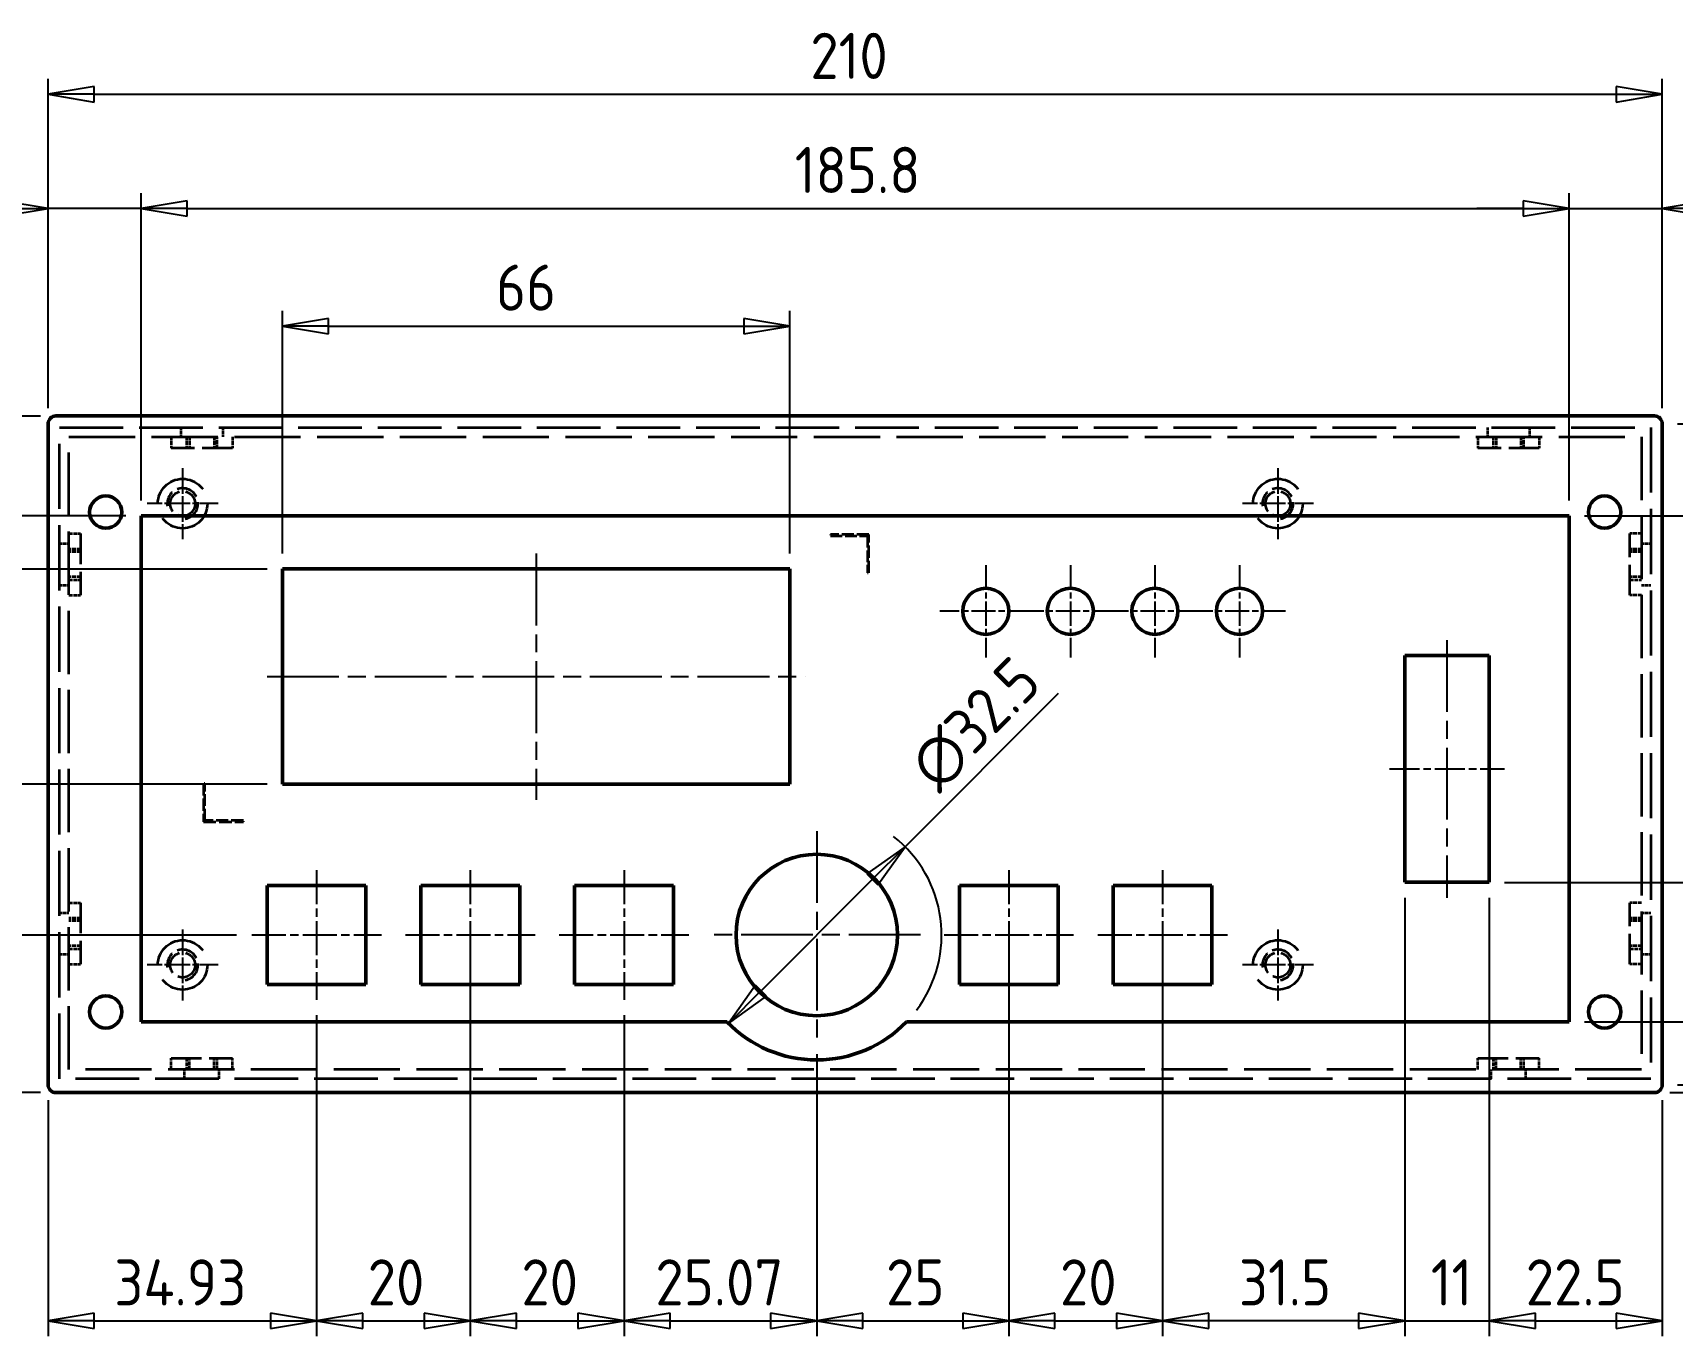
# Model space of a CAD drawing. Header units: millimetres. Extents: x 0 to 840, y 0 to 594.
# Drawn here: x 163.9 to 377.2, y 229.7 to 399.3 of the extents above; entities that cross this region are included whole.
import ezdxf

# ---------------------------------------------------------------- set-up
doc = ezdxf.new("R2010")
doc.units = ezdxf.units.MM
doc.header["$LTSCALE"] = 2
doc.linetypes.add('CHAIN', pattern=[0.3543, 0.2362, -0.0295, 0.0591, -0.0295])
doc.linetypes.add('DASHED', pattern=[0.2067, 0.1654, -0.0413])
doc.layers.get('0').update_dxf_attribs({"lineweight": 25})
for name, color, linetype, lineweight in [('가려진 것(ISO)', 5, 'DASHED', 35), ('가시적인 것(ISO)', 7, 'Continuous', 50), ('중심 표식(ISO)', 1, 'Continuous', 25), ('중심선(ISO)', 1, 'Continuous', 25), ('치수(ISO)', 7, 'Continuous', 25)]:
    doc.layers.add(name, color=color, linetype=linetype, lineweight=lineweight)
doc.styles.add('ISO ProportionalPSTEK', font='isocp.shx')
doc.dimstyles.new('PSTEK', dxfattribs={"dimscale": 2, "dimtxt": 3, "dimasz": 3, "dimexe": 1, "dimexo": 1, "dimgap": 1, "dimtad": 1, "dimrnd": 1e-08, "dimdsep": 46, "dimtxsty": 'ISO ProportionalPSTEK', "dimblk": 'Filled-1', "dimcen": 0.09, "dimdle": 10, "dimclrd": 3, "dimclre": 3, "dimclrt": 1, "dimadec": 1, "dimazin": 2, "dimtfac": 1, "dimtmove": 0, "dimatfit": 3, "dimfxl": 0, "dimtolj": 1, "dimlwd": -1, "dimlwe": -1, "dimarcsym": 0})

# ---------------------------------------------------------------- blocks, each defined once
blk = doc.blocks.new('Filled-1')
at = {"color": 0}
for p, q in [((0, 0), (-1, 0.167)), ((-1, 0.167), (-1, -0.167)), ((-1, 0), (0, 0)), ((-1, -0.167), (0, 0))]:
    blk.add_line(p, q, dxfattribs=at)
at = {"color": 0, "flags": 128}
blk.add_lwpolyline([(-1, -0.167), (0, 0)], dxfattribs=at)
at = {"color": 0}
blk.add_solid([(-1, -0.167), (0, 0), (-1, 0.167), (-1, -0.167)], dxfattribs=at)
blk = doc.blocks.new('*D15')
at = {"layer": 'Defpoints', "color": 0}
for p in [(375.93, 391.26), (165.93, 348.42), (375.93, 348.42)]:
    blk.add_point(p, dxfattribs=at)
at = {"layer": '치수(ISO)', "color": 3}
for p, q in [((165.93, 350.42), (165.93, 393.26)), ((375.93, 350.42), (375.93, 393.26)), ((171.93, 391.26), (369.93, 391.26))]:
    blk.add_line(p, q, dxfattribs=at)
at = {"layer": '치수(ISO)', "color": 3, "xscale": 6, "yscale": 6, "zscale": 6, "rotation": 180}
blk.add_blockref('Filled-1', (165.93, 391.26), dxfattribs=at)
at = {"layer": '치수(ISO)', "color": 3, "xscale": 6, "yscale": 6, "zscale": 6}
blk.add_blockref('Filled-1', (375.93, 391.26), dxfattribs=at)
at = {"layer": '치수(ISO)', "color": 1, "insert": (265.1, 399.26), "char_height": 6, "attachment_point": 1, "style": 'ISO ProportionalPSTEK'}
blk.add_mtext('\\A1;210', dxfattribs=at)
blk = doc.blocks.new('*D16')
at = {"layer": 'Defpoints', "color": 0}
for p in [(363.83, 376.42), (178.03, 336.42), (363.83, 336.42)]:
    blk.add_point(p, dxfattribs=at)
at = {"layer": '치수(ISO)', "color": 3}
for p, q in [((178.03, 338.42), (178.03, 378.42)), ((363.83, 338.42), (363.83, 378.42)), ((184.03, 376.42), (357.83, 376.42))]:
    blk.add_line(p, q, dxfattribs=at)
at = {"layer": '치수(ISO)', "color": 3, "xscale": 6, "yscale": 6, "zscale": 6, "rotation": 180}
blk.add_blockref('Filled-1', (178.03, 376.42), dxfattribs=at)
at = {"layer": '치수(ISO)', "color": 3, "xscale": 6, "yscale": 6, "zscale": 6}
blk.add_blockref('Filled-1', (363.83, 376.42), dxfattribs=at)
at = {"layer": '치수(ISO)', "color": 1, "insert": (263.08, 384.42), "char_height": 6, "attachment_point": 1, "style": 'ISO ProportionalPSTEK'}
blk.add_mtext('\\A1;185.8', dxfattribs=at)
blk = doc.blocks.new('*D17')
at = {"layer": 'Defpoints', "color": 0}
for p in [(363.83, 336.42), (363.83, 270.62), (403.83, 270.62)]:
    blk.add_point(p, dxfattribs=at)
at = {"layer": '치수(ISO)', "color": 3}
for p, q in [((365.83, 336.42), (405.83, 336.42)), ((403.83, 330.42), (403.83, 276.62)), ((365.83, 270.62), (405.83, 270.62))]:
    blk.add_line(p, q, dxfattribs=at)
at = {"layer": '치수(ISO)', "color": 3, "xscale": 6, "yscale": 6, "zscale": 6}
for p, rotation in [((403.83, 336.42), 90), ((403.83, 270.62), 270)]:
    blk.add_blockref('Filled-1', p, dxfattribs=dict(at, rotation=rotation))
at = {"layer": '치수(ISO)', "color": 1, "insert": (395.83, 297.64), "char_height": 6, "attachment_point": 1, "rotation": 90, "style": 'ISO ProportionalPSTEK'}
blk.add_mtext('\\A1;65.8', dxfattribs=at)
blk = doc.blocks.new('*D18')
at = {"layer": 'Defpoints', "color": 0}
for p in [(262.43, 361.12), (196.43, 329.52), (262.43, 329.52)]:
    blk.add_point(p, dxfattribs=at)
at = {"layer": '치수(ISO)', "color": 3}
for p, q in [((196.43, 331.52), (196.43, 363.12)), ((262.43, 331.52), (262.43, 363.12)), ((202.43, 361.12), (256.43, 361.12))]:
    blk.add_line(p, q, dxfattribs=at)
at = {"layer": '치수(ISO)', "color": 3, "xscale": 6, "yscale": 6, "zscale": 6, "rotation": 180}
blk.add_blockref('Filled-1', (196.43, 361.12), dxfattribs=at)
at = {"layer": '치수(ISO)', "color": 3, "xscale": 6, "yscale": 6, "zscale": 6}
blk.add_blockref('Filled-1', (262.43, 361.12), dxfattribs=at)
at = {"layer": '치수(ISO)', "color": 1, "insert": (224.21, 369.12), "char_height": 6, "attachment_point": 1, "style": 'ISO ProportionalPSTEK'}
blk.add_mtext('\\A1;66', dxfattribs=at)
blk = doc.blocks.new('*D19')
at = {"layer": 'Defpoints', "color": 0}
for p in [(196.43, 329.52), (149.06, 301.52), (196.43, 301.52)]:
    blk.add_point(p, dxfattribs=at)
at = {"layer": '치수(ISO)', "color": 3}
for p, q in [((194.43, 329.52), (147.06, 329.52)), ((149.06, 323.52), (149.06, 307.52)), ((194.43, 301.52), (147.06, 301.52))]:
    blk.add_line(p, q, dxfattribs=at)
at = {"layer": '치수(ISO)', "color": 3, "xscale": 6, "yscale": 6, "zscale": 6}
for p, rotation in [((149.06, 329.52), 90), ((149.06, 301.52), 270)]:
    blk.add_blockref('Filled-1', p, dxfattribs=dict(at, rotation=rotation))
at = {"layer": '치수(ISO)', "color": 1, "insert": (141.06, 312.15), "char_height": 6, "attachment_point": 1, "rotation": 90, "style": 'ISO ProportionalPSTEK'}
blk.add_mtext('\\A1;28', dxfattribs=at)
blk = doc.blocks.new('*D20')
at = {"layer": 'Defpoints', "color": 0}
for p in [(149.32, 336.42), (178.03, 336.42), (196.43, 329.52)]:
    blk.add_point(p, dxfattribs=at)
at = {"layer": '치수(ISO)', "color": 3}
for p, q in [((149.32, 342.42), (149.32, 348.42)), ((176.03, 336.42), (147.32, 336.42)), ((149.32, 329.52), (149.32, 336.42)), ((194.43, 329.52), (147.32, 329.52)), ((149.32, 323.52), (149.32, 317.52))]:
    blk.add_line(p, q, dxfattribs=at)
at = {"layer": '치수(ISO)', "color": 3, "xscale": 6, "yscale": 6, "zscale": 6}
for p, rotation in [((149.32, 336.42), 270), ((149.32, 329.52), 90)]:
    blk.add_blockref('Filled-1', p, dxfattribs=dict(at, rotation=rotation))
at = {"layer": '치수(ISO)', "color": 1, "insert": (141.32, 328.38), "char_height": 6, "attachment_point": 1, "rotation": 90, "style": 'ISO ProportionalPSTEK'}
blk.add_mtext('\\A1;6.9', dxfattribs=at)
blk = doc.blocks.new('*D21')
at = {"layer": 'Defpoints', "color": 0}
for p in [(149.32, 349.42), (166.93, 349.42), (178.03, 336.42)]:
    blk.add_point(p, dxfattribs=at)
at = {"layer": '치수(ISO)', "color": 3}
for p, q in [((149.32, 355.42), (149.32, 371.07)), ((164.93, 349.42), (147.32, 349.42)), ((149.32, 336.42), (149.32, 349.42)), ((176.03, 336.42), (147.32, 336.42)), ((149.32, 330.42), (149.32, 324.42))]:
    blk.add_line(p, q, dxfattribs=at)
at = {"layer": '치수(ISO)', "color": 3, "xscale": 6, "yscale": 6, "zscale": 6}
for p, rotation in [((149.32, 349.42), 270), ((149.32, 336.42), 90)]:
    blk.add_blockref('Filled-1', p, dxfattribs=dict(at, rotation=rotation))
at = {"layer": '치수(ISO)', "color": 1, "insert": (141.32, 363.42), "char_height": 6, "attachment_point": 1, "rotation": 90, "style": 'ISO ProportionalPSTEK'}
blk.add_mtext('\\A1;13', dxfattribs=at)
blk = doc.blocks.new('*D22')
at = {"layer": 'Defpoints', "color": 0}
for p in [(375.93, 376.42), (375.93, 348.42), (363.83, 336.42)]:
    blk.add_point(p, dxfattribs=at)
at = {"layer": '치수(ISO)', "color": 3}
for p, q in [((363.83, 338.42), (363.83, 378.42)), ((375.93, 350.42), (375.93, 378.42)), ((357.83, 376.42), (351.83, 376.42)), ((363.83, 376.42), (375.93, 376.42)), ((381.93, 376.42), (402.13, 376.42))]:
    blk.add_line(p, q, dxfattribs=at)
at = {"layer": '치수(ISO)', "color": 3, "xscale": 6, "yscale": 6, "zscale": 6}
blk.add_blockref('Filled-1', (363.83, 376.42), dxfattribs=at)
at = {"layer": '치수(ISO)', "color": 3, "xscale": 6, "yscale": 6, "zscale": 6, "rotation": 180}
blk.add_blockref('Filled-1', (375.93, 376.42), dxfattribs=at)
at = {"layer": '치수(ISO)', "color": 1, "insert": (389.93, 384.42), "char_height": 6, "attachment_point": 1, "style": 'ISO ProportionalPSTEK'}
blk.add_mtext('\\A1;12.1', dxfattribs=at)
blk = doc.blocks.new('*D23')
at = {"layer": 'Defpoints', "color": 0}
for p in [(165.93, 376.42), (165.93, 348.42), (178.03, 336.42)]:
    blk.add_point(p, dxfattribs=at)
at = {"layer": '치수(ISO)', "color": 3}
for p, q in [((165.93, 350.42), (165.93, 378.42)), ((178.03, 338.42), (178.03, 378.42)), ((159.93, 376.42), (139.73, 376.42)), ((178.03, 376.42), (165.93, 376.42)), ((184.03, 376.42), (190.03, 376.42))]:
    blk.add_line(p, q, dxfattribs=at)
at = {"layer": '치수(ISO)', "color": 3, "xscale": 6, "yscale": 6, "zscale": 6}
blk.add_blockref('Filled-1', (165.93, 376.42), dxfattribs=at)
at = {"layer": '치수(ISO)', "color": 3, "xscale": 6, "yscale": 6, "zscale": 6, "rotation": 180}
blk.add_blockref('Filled-1', (178.03, 376.42), dxfattribs=at)
at = {"layer": '치수(ISO)', "color": 1, "insert": (141.73, 384.42), "char_height": 6, "attachment_point": 1, "style": 'ISO ProportionalPSTEK'}
blk.add_mtext('\\A1;12.1', dxfattribs=at)
blk = doc.blocks.new('*D24')
at = {"layer": 'Defpoints', "color": 0}
for p in [(342.43, 288.77), (353.43, 288.77), (353.43, 231.74)]:
    blk.add_point(p, dxfattribs=at)
at = {"layer": '치수(ISO)', "color": 3}
for p, q in [((342.43, 286.77), (342.43, 229.74)), ((353.43, 286.77), (353.43, 229.74)), ((336.43, 231.74), (330.43, 231.74)), ((342.43, 231.74), (353.43, 231.74)), ((359.43, 231.74), (365.43, 231.74))]:
    blk.add_line(p, q, dxfattribs=at)
at = {"layer": '치수(ISO)', "color": 3, "xscale": 6, "yscale": 6, "zscale": 6}
blk.add_blockref('Filled-1', (342.43, 231.74), dxfattribs=at)
at = {"layer": '치수(ISO)', "color": 3, "xscale": 6, "yscale": 6, "zscale": 6, "rotation": 180}
blk.add_blockref('Filled-1', (353.43, 231.74), dxfattribs=at)
at = {"layer": '치수(ISO)', "color": 1, "insert": (345.83, 239.74), "char_height": 6, "attachment_point": 1, "style": 'ISO ProportionalPSTEK'}
blk.add_mtext('\\A1;11', dxfattribs=at)
blk = doc.blocks.new('*D25')
at = {"layer": 'Defpoints', "color": 0}
for p in [(353.43, 288.77), (375.93, 262.42), (375.93, 231.74)]:
    blk.add_point(p, dxfattribs=at)
at = {"layer": '치수(ISO)', "color": 3}
for p, q in [((353.43, 286.77), (353.43, 229.74)), ((375.93, 260.42), (375.93, 229.74)), ((359.43, 231.74), (369.93, 231.74))]:
    blk.add_line(p, q, dxfattribs=at)
at = {"layer": '치수(ISO)', "color": 3, "xscale": 6, "yscale": 6, "zscale": 6, "rotation": 180}
blk.add_blockref('Filled-1', (353.43, 231.74), dxfattribs=at)
at = {"layer": '치수(ISO)', "color": 3, "xscale": 6, "yscale": 6, "zscale": 6}
blk.add_blockref('Filled-1', (375.93, 231.74), dxfattribs=at)
at = {"layer": '치수(ISO)', "color": 1, "insert": (358.18, 239.74), "char_height": 6, "attachment_point": 1, "style": 'ISO ProportionalPSTEK'}
blk.add_mtext('\\A1;22.5', dxfattribs=at)
blk = doc.blocks.new('*D26')
at = {"layer": 'Defpoints', "color": 0}
for p in [(353.43, 288.77), (374.93, 261.42), (395.94, 261.42)]:
    blk.add_point(p, dxfattribs=at)
at = {"layer": '치수(ISO)', "color": 3}
for p, q in [((355.43, 288.77), (397.94, 288.77)), ((395.94, 282.77), (395.94, 267.42)), ((376.93, 261.42), (397.94, 261.42)), ((395.94, 261.42), (395.94, 234.22))]:
    blk.add_line(p, q, dxfattribs=at)
at = {"layer": '치수(ISO)', "color": 3, "xscale": 6, "yscale": 6, "zscale": 6}
for p, rotation in [((395.94, 288.77), 90), ((395.94, 261.42), 270)]:
    blk.add_blockref('Filled-1', p, dxfattribs=dict(at, rotation=rotation))
at = {"layer": '치수(ISO)', "color": 1, "insert": (387.94, 236.22), "char_height": 6, "attachment_point": 1, "rotation": 90, "style": 'ISO ProportionalPSTEK'}
blk.add_mtext('\\A1;27.35', dxfattribs=at)
blk = doc.blocks.new('*D27')
at = {"layer": 'Defpoints', "color": 0}
for p in [(200.86, 273.5), (165.93, 262.42), (200.86, 231.74)]:
    blk.add_point(p, dxfattribs=at)
at = {"layer": '치수(ISO)', "color": 3}
for p, q in [((200.86, 271.5), (200.86, 229.74)), ((165.93, 260.42), (165.93, 229.74)), ((171.93, 231.74), (194.86, 231.74))]:
    blk.add_line(p, q, dxfattribs=at)
at = {"layer": '치수(ISO)', "color": 3, "xscale": 6, "yscale": 6, "zscale": 6, "rotation": 180}
blk.add_blockref('Filled-1', (165.93, 231.74), dxfattribs=at)
at = {"layer": '치수(ISO)', "color": 3, "xscale": 6, "yscale": 6, "zscale": 6}
blk.add_blockref('Filled-1', (200.86, 231.74), dxfattribs=at)
at = {"layer": '치수(ISO)', "color": 1, "insert": (174.54, 239.74), "char_height": 6, "attachment_point": 1, "style": 'ISO ProportionalPSTEK'}
blk.add_mtext('\\A1;34.93', dxfattribs=at)
blk = doc.blocks.new('*D28')
at = {"layer": 'Defpoints', "color": 0}
for p in [(220.86, 281.92), (200.86, 273.5), (220.86, 231.74)]:
    blk.add_point(p, dxfattribs=at)
at = {"layer": '치수(ISO)', "color": 3}
for p, q in [((220.86, 279.92), (220.86, 229.74)), ((200.86, 271.5), (200.86, 229.74)), ((206.86, 231.74), (214.86, 231.74))]:
    blk.add_line(p, q, dxfattribs=at)
at = {"layer": '치수(ISO)', "color": 3, "xscale": 6, "yscale": 6, "zscale": 6, "rotation": 180}
blk.add_blockref('Filled-1', (200.86, 231.74), dxfattribs=at)
at = {"layer": '치수(ISO)', "color": 3, "xscale": 6, "yscale": 6, "zscale": 6}
blk.add_blockref('Filled-1', (220.86, 231.74), dxfattribs=at)
at = {"layer": '치수(ISO)', "color": 1, "insert": (207.51, 239.74), "char_height": 6, "attachment_point": 1, "style": 'ISO ProportionalPSTEK'}
blk.add_mtext('\\A1;20', dxfattribs=at)
blk = doc.blocks.new('*D29')
at = {"layer": 'Defpoints', "color": 0}
for p in [(220.86, 281.92), (240.86, 273.5), (240.86, 231.74)]:
    blk.add_point(p, dxfattribs=at)
at = {"layer": '치수(ISO)', "color": 3}
for p, q in [((220.86, 279.92), (220.86, 229.74)), ((240.86, 271.5), (240.86, 229.74)), ((226.86, 231.74), (234.86, 231.74))]:
    blk.add_line(p, q, dxfattribs=at)
at = {"layer": '치수(ISO)', "color": 3, "xscale": 6, "yscale": 6, "zscale": 6, "rotation": 180}
blk.add_blockref('Filled-1', (220.86, 231.74), dxfattribs=at)
at = {"layer": '치수(ISO)', "color": 3, "xscale": 6, "yscale": 6, "zscale": 6}
blk.add_blockref('Filled-1', (240.86, 231.74), dxfattribs=at)
at = {"layer": '치수(ISO)', "color": 1, "insert": (227.51, 239.74), "char_height": 6, "attachment_point": 1, "style": 'ISO ProportionalPSTEK'}
blk.add_mtext('\\A1;20', dxfattribs=at)
blk = doc.blocks.new('*D30')
at = {"layer": 'Defpoints', "color": 0}
for p in [(240.86, 273.5), (265.93, 268.42), (265.93, 231.74)]:
    blk.add_point(p, dxfattribs=at)
at = {"layer": '치수(ISO)', "color": 3}
for p, q in [((240.86, 271.5), (240.86, 229.74)), ((265.93, 266.42), (265.93, 229.74)), ((246.86, 231.74), (259.93, 231.74))]:
    blk.add_line(p, q, dxfattribs=at)
at = {"layer": '치수(ISO)', "color": 3, "xscale": 6, "yscale": 6, "zscale": 6, "rotation": 180}
blk.add_blockref('Filled-1', (240.86, 231.74), dxfattribs=at)
at = {"layer": '치수(ISO)', "color": 3, "xscale": 6, "yscale": 6, "zscale": 6}
blk.add_blockref('Filled-1', (265.93, 231.74), dxfattribs=at)
at = {"layer": '치수(ISO)', "color": 1, "insert": (244.94, 239.74), "char_height": 6, "attachment_point": 1, "style": 'ISO ProportionalPSTEK'}
blk.add_mtext('\\A1;25.07', dxfattribs=at)
blk = doc.blocks.new('*D31')
at = {"layer": 'Defpoints', "color": 0}
for p in [(290.93, 281.92), (265.93, 268.42), (290.93, 231.74)]:
    blk.add_point(p, dxfattribs=at)
at = {"layer": '치수(ISO)', "color": 3}
for p, q in [((290.93, 279.92), (290.93, 229.74)), ((265.93, 266.42), (265.93, 229.74)), ((271.93, 231.74), (284.93, 231.74))]:
    blk.add_line(p, q, dxfattribs=at)
at = {"layer": '치수(ISO)', "color": 3, "xscale": 6, "yscale": 6, "zscale": 6, "rotation": 180}
blk.add_blockref('Filled-1', (265.93, 231.74), dxfattribs=at)
at = {"layer": '치수(ISO)', "color": 3, "xscale": 6, "yscale": 6, "zscale": 6}
blk.add_blockref('Filled-1', (290.93, 231.74), dxfattribs=at)
at = {"layer": '치수(ISO)', "color": 1, "insert": (274.95, 239.74), "char_height": 6, "attachment_point": 1, "style": 'ISO ProportionalPSTEK'}
blk.add_mtext('\\A1;25', dxfattribs=at)
blk = doc.blocks.new('*D32')
at = {"layer": 'Defpoints', "color": 0}
for p in [(290.93, 281.92), (310.93, 281.92), (310.93, 231.74)]:
    blk.add_point(p, dxfattribs=at)
at = {"layer": '치수(ISO)', "color": 3}
for p, q in [((290.93, 279.92), (290.93, 229.74)), ((310.93, 279.92), (310.93, 229.74)), ((296.93, 231.74), (304.93, 231.74))]:
    blk.add_line(p, q, dxfattribs=at)
at = {"layer": '치수(ISO)', "color": 3, "xscale": 6, "yscale": 6, "zscale": 6, "rotation": 180}
blk.add_blockref('Filled-1', (290.93, 231.74), dxfattribs=at)
at = {"layer": '치수(ISO)', "color": 3, "xscale": 6, "yscale": 6, "zscale": 6}
blk.add_blockref('Filled-1', (310.93, 231.74), dxfattribs=at)
at = {"layer": '치수(ISO)', "color": 1, "insert": (297.58, 239.74), "char_height": 6, "attachment_point": 1, "style": 'ISO ProportionalPSTEK'}
blk.add_mtext('\\A1;20', dxfattribs=at)
blk = doc.blocks.new('*D33')
at = {"layer": 'Defpoints', "color": 0}
for p in [(149.06, 281.92), (192.44, 281.92), (166.93, 261.42)]:
    blk.add_point(p, dxfattribs=at)
at = {"layer": '치수(ISO)', "color": 3}
for p, q in [((190.44, 281.92), (147.06, 281.92)), ((149.06, 267.42), (149.06, 275.92)), ((164.93, 261.42), (147.06, 261.42))]:
    blk.add_line(p, q, dxfattribs=at)
at = {"layer": '치수(ISO)', "color": 3, "xscale": 6, "yscale": 6, "zscale": 6}
for p, rotation in [((149.06, 281.92), 90), ((149.06, 261.42), 270)]:
    blk.add_blockref('Filled-1', p, dxfattribs=dict(at, rotation=rotation))
at = {"layer": '치수(ISO)', "color": 1, "insert": (141.06, 265.17), "char_height": 6, "attachment_point": 1, "rotation": 90, "style": 'ISO ProportionalPSTEK'}
blk.add_mtext('\\A1;20.5', dxfattribs=at)
blk = doc.blocks.new('*D52')
at = {"layer": 'Defpoints', "color": 0}
for p in [(342.43, 288.77), (310.93, 273.5), (310.93, 231.74)]:
    blk.add_point(p, dxfattribs=at)
at = {"layer": '치수(ISO)', "color": 3}
for p, q in [((342.43, 286.77), (342.43, 229.74)), ((310.93, 271.5), (310.93, 229.74)), ((336.43, 231.74), (316.93, 231.74))]:
    blk.add_line(p, q, dxfattribs=at)
at = {"layer": '치수(ISO)', "color": 3, "xscale": 6, "yscale": 6, "zscale": 6, "rotation": 180}
blk.add_blockref('Filled-1', (310.93, 231.74), dxfattribs=at)
at = {"layer": '치수(ISO)', "color": 3, "xscale": 6, "yscale": 6, "zscale": 6}
blk.add_blockref('Filled-1', (342.43, 231.74), dxfattribs=at)
at = {"layer": '치수(ISO)', "color": 1, "insert": (320.86, 239.74), "char_height": 6, "attachment_point": 1, "style": 'ISO ProportionalPSTEK'}
blk.add_mtext('\\A1;31.5', dxfattribs=at)
blk = doc.blocks.new('*D53')
at = {"layer": 'Defpoints', "color": 0}
for p in [(277.42, 293.41), (254.44, 270.43)]:
    blk.add_point(p, dxfattribs=at)
at = {"layer": '치수(ISO)', "color": 3}
for p, q in [((277.42, 293.41), (297.4, 313.39)), ((258.69, 274.67), (273.18, 289.17))]:
    blk.add_line(p, q, dxfattribs=at)
blk.add_arc((265.93, 281.92), 16.25, 322.9939, 52.0518, dxfattribs=at)
at = {"layer": '치수(ISO)', "color": 3, "xscale": 6, "yscale": 6, "zscale": 6}
for p, rotation in [((277.42, 293.41), 44.99999999999165), ((254.44, 270.43), 224.9999999999916)]:
    blk.add_blockref('Filled-1', p, dxfattribs=dict(at, rotation=rotation))
at = {"layer": '치수(ISO)', "color": 1, "insert": (277.42, 304.73), "char_height": 6, "attachment_point": 1, "rotation": 45, "style": 'ISO ProportionalPSTEK'}
blk.add_mtext('\\A1;∅32.5', dxfattribs=at)
blk = doc.blocks.new('*D65')
at = {"layer": 'Defpoints', "color": 0}
for p in [(375.93, 348.42), (420.67, 348.42), (375.93, 262.42)]:
    blk.add_point(p, dxfattribs=at)
at = {"layer": '치수(ISO)', "color": 3}
for p, q in [((377.93, 348.42), (422.67, 348.42)), ((420.67, 268.42), (420.67, 342.42)), ((377.93, 262.42), (422.67, 262.42))]:
    blk.add_line(p, q, dxfattribs=at)
at = {"layer": '치수(ISO)', "color": 3, "xscale": 6, "yscale": 6, "zscale": 6}
for p, rotation in [((420.67, 348.42), 90), ((420.67, 262.42), 270)]:
    blk.add_blockref('Filled-1', p, dxfattribs=dict(at, rotation=rotation))
at = {"layer": '치수(ISO)', "color": 1, "insert": (412.67, 301.97), "char_height": 6, "attachment_point": 1, "rotation": 90, "style": 'ISO ProportionalPSTEK'}
blk.add_mtext('\\A1;86', dxfattribs=at)

msp = doc.modelspace()

# ---------------------------------------------------------------- linework, layer by layer
at = {"layer": '가려진 것(ISO)', "ltscale": 25.610788}
for p, q in [((167.434, 263.2225), (167.434, 347.9225)), ((374.434, 347.9225), (374.434, 263.2225))]:
    msp.add_line(p, q, dxfattribs=at)
at = {"layer": '가려진 것(ISO)', "ltscale": 25.036285}
for p, q in [((167.434, 347.9225), (374.434, 347.9225)), ((374.434, 263.2225), (167.434, 263.2225))]:
    msp.add_line(p, q, dxfattribs=at)
at = {"layer": '가려진 것(ISO)', "ltscale": 1.142718}
for p, q in [((183.209, 347.9225), (183.209, 346.7225)), ((188.659, 347.9225), (188.659, 346.7225)), ((353.209, 347.9225), (353.209, 346.7225)), ((358.659, 347.9225), (358.659, 346.7225)), ((167.434, 332.8225), (168.634, 332.8225)), ((373.234, 332.8225), (374.434, 332.8225)), ((167.434, 327.4225), (168.634, 327.4225)), ((373.234, 327.4225), (374.434, 327.4225)), ((167.434, 284.8225), (168.634, 284.8225)), ((373.234, 284.8225), (374.434, 284.8225)), ((167.434, 279.4225), (168.634, 279.4225)), ((373.234, 279.4225), (374.434, 279.4225)), ((183.684, 263.2225), (183.684, 264.4225)), ((188.184, 263.2225), (188.184, 264.4225)), ((353.684, 263.2225), (353.684, 264.4225)), ((358.184, 263.2225), (358.184, 264.4225))]:
    msp.add_line(p, q, dxfattribs=at)
at = {"layer": '가려진 것(ISO)', "ltscale": 24.885099}
for p, q in [((168.634, 264.4225), (168.634, 346.7225)), ((373.234, 346.7225), (373.234, 264.4225))]:
    msp.add_line(p, q, dxfattribs=at)
at = {"layer": '가려진 것(ISO)', "ltscale": 26.048429}
for p, q in [((168.634, 346.7225), (373.234, 346.7225)), ((373.234, 264.4225), (168.634, 264.4225))]:
    msp.add_line(p, q, dxfattribs=at)
at = {"layer": '가려진 것(ISO)', "ltscale": 1.428422}
for p, q in [((181.934, 346.7225), (181.934, 345.2225)), ((183.934, 346.7225), (183.934, 345.2225)), ((184.313, 346.7225), (184.313, 345.2225)), ((187.555, 346.7225), (187.555, 345.2225)), ((187.934, 345.2225), (187.934, 346.7225)), ((189.934, 346.7225), (189.934, 345.2225)), ((351.934, 346.7225), (351.934, 345.2225)), ((353.934, 346.7225), (353.934, 345.2225)), ((354.313, 346.7225), (354.313, 345.2225)), ((357.555, 346.7225), (357.555, 345.2225)), ((357.934, 345.2225), (357.934, 346.7225)), ((359.934, 346.7225), (359.934, 345.2225)), ((168.634, 334.1225), (170.134, 334.1225)), ((373.234, 334.1225), (371.734, 334.1225)), ((170.134, 332.1225), (168.634, 332.1225)), ((170.134, 331.7435), (168.634, 331.7435)), ((373.234, 332.1225), (371.734, 332.1225)), ((373.234, 331.7435), (371.734, 331.7435)), ((170.134, 328.5015), (168.634, 328.5015)), ((373.234, 328.5015), (371.734, 328.5015)), ((168.634, 328.1225), (170.134, 328.1225)), ((371.734, 328.1225), (373.234, 328.1225)), ((168.634, 326.1225), (170.134, 326.1225)), ((373.234, 326.1225), (371.734, 326.1225)), ((168.634, 286.1225), (170.134, 286.1225)), ((373.234, 286.1225), (371.734, 286.1225)), ((170.134, 284.1225), (168.634, 284.1225)), ((170.134, 283.7435), (168.634, 283.7435)), ((373.234, 284.1225), (371.734, 284.1225)), ((373.234, 283.7435), (371.734, 283.7435)), ((170.134, 280.5015), (168.634, 280.5015)), ((168.634, 280.1225), (170.134, 280.1225)), ((373.234, 280.5015), (371.734, 280.5015)), ((371.734, 280.1225), (373.234, 280.1225)), ((168.634, 278.1225), (170.134, 278.1225)), ((373.234, 278.1225), (371.734, 278.1225)), ((181.934, 264.4225), (181.934, 265.9225)), ((183.934, 265.9225), (183.934, 264.4225)), ((184.313, 264.4225), (184.313, 265.9225)), ((187.555, 264.4225), (187.555, 265.9225)), ((187.934, 264.4225), (187.934, 265.9225)), ((189.934, 264.4225), (189.934, 265.9225)), ((351.934, 264.4225), (351.934, 265.9225)), ((353.934, 265.9225), (353.934, 264.4225)), ((354.313, 264.4225), (354.313, 265.9225)), ((357.555, 264.4225), (357.555, 265.9225)), ((357.934, 264.4225), (357.934, 265.9225)), ((359.934, 264.4225), (359.934, 265.9225))]:
    msp.add_line(p, q, dxfattribs=at)
at = {"layer": '가려진 것(ISO)', "ltscale": 11.967462}
for p, q in [((189.934, 345.2225), (181.934, 345.2225)), ((359.934, 345.2225), (351.934, 345.2225)), ((170.134, 334.1225), (170.134, 326.1225)), ((371.734, 326.1225), (371.734, 334.1225)), ((170.134, 286.1225), (170.134, 278.1225)), ((371.734, 278.1225), (371.734, 286.1225)), ((181.934, 265.9225), (189.934, 265.9225)), ((351.934, 265.9225), (359.934, 265.9225))]:
    msp.add_line(p, q, dxfattribs=at)
at = {"layer": '가려진 것(ISO)', "ltscale": 0.19037}
for p, q in [((267.734, 334.0225), (267.734, 333.8225)), ((272.534, 329.0225), (272.734, 329.0225)), ((186.334, 301.6225), (186.134, 301.6225)), ((191.334, 296.6225), (191.334, 296.8225))]:
    msp.add_line(p, q, dxfattribs=at)
at = {"layer": '가려진 것(ISO)', "ltscale": 4.761642}
for p, q in [((272.734, 334.0225), (267.734, 334.0225)), ((272.734, 329.0225), (272.734, 334.0225)), ((186.134, 301.6225), (186.134, 296.6225)), ((191.334, 296.8225), (186.334, 296.8225))]:
    msp.add_line(p, q, dxfattribs=at)
at = {"layer": '가려진 것(ISO)', "ltscale": 4.571172}
for p, q in [((267.734, 333.8225), (272.534, 333.8225)), ((272.534, 333.8225), (272.534, 329.0225)), ((186.334, 296.8225), (186.334, 301.6225))]:
    msp.add_line(p, q, dxfattribs=at)
at = {"layer": '가려진 것(ISO)', "ltscale": 4.952111}
msp.add_line((186.134, 296.6225), (191.334, 296.6225), dxfattribs=at)
at = {"layer": '가려진 것(ISO)', "ltscale": 24.50807}
for centre in [(183.434, 338.0225), (325.934, 338.0225), (183.434, 278.0225), (325.934, 278.0225)]:
    msp.add_circle(centre, 3.225, dxfattribs=at)
at = {"layer": '가려진 것(ISO)', "ltscale": 9.699609}
for centre in [(183.434, 338.0225), (325.934, 338.0225), (183.434, 278.0225), (325.934, 278.0225)]:
    msp.add_circle(centre, 1.621, dxfattribs=at)
at = {"layer": '가려진 것(ISO)', "ltscale": 8.975572}
for centre in [(183.434, 338.0225), (325.934, 338.0225), (183.434, 278.0225), (325.934, 278.0225)]:
    msp.add_arc(centre, 2, 280, 190, dxfattribs=at)
at = {"layer": '가시적인 것(ISO)'}
for p, q in [((165.934, 348.4225), (165.934, 262.4225)), ((374.934, 349.4225), (166.934, 349.4225)), ((375.934, 262.4225), (375.934, 348.4225)), ((178.034, 270.6225), (178.034, 336.4225)), ((178.034, 336.4225), (363.834, 336.4225)), ((363.834, 336.4225), (363.834, 270.6225)), ((196.434, 301.5225), (196.434, 329.5225)), ((196.434, 329.5225), (262.434, 329.5225)), ((262.434, 329.5225), (262.434, 301.5225)), ((342.434, 288.7725), (342.434, 318.2725)), ((342.434, 318.2725), (353.434, 318.2725)), ((353.434, 318.2725), (353.434, 288.7725)), ((262.434, 301.5225), (196.434, 301.5225)), ((194.439, 275.4975), (194.439, 288.3475)), ((194.439, 288.3475), (207.289, 288.3475)), ((207.289, 288.3475), (207.289, 275.4975)), ((214.439, 275.4975), (214.439, 288.3475)), ((214.439, 288.3475), (227.289, 288.3475)), ((227.289, 288.3475), (227.289, 275.4975)), ((234.439, 275.4975), (234.439, 288.3475)), ((234.439, 288.3475), (247.289, 288.3475)), ((247.289, 288.3475), (247.289, 275.4975)), ((284.509, 275.4975), (284.509, 288.3475)), ((284.509, 288.3475), (297.359, 288.3475)), ((297.359, 288.3475), (297.359, 275.4975)), ((304.509, 275.4975), (304.509, 288.3475)), ((304.509, 288.3475), (317.359, 288.3475)), ((317.359, 288.3475), (317.359, 275.4975)), ((353.434, 288.7725), (342.434, 288.7725)), ((207.289, 275.4975), (194.439, 275.4975)), ((227.289, 275.4975), (214.439, 275.4975)), ((247.289, 275.4975), (234.439, 275.4975)), ((297.359, 275.4975), (284.509, 275.4975)), ((317.359, 275.4975), (304.509, 275.4975)), ((254.2561, 270.6225), (178.034, 270.6225)), ((363.834, 270.6225), (277.6119, 270.6225)), ((166.934, 261.4225), (374.934, 261.4225))]:
    msp.add_line(p, q, dxfattribs=at)
for centre, radius in [((173.434, 336.9225), 2.1), ((368.434, 336.9225), 2.1), ((287.934, 324.0225), 3), ((298.934, 324.0225), 3), ((309.934, 324.0225), 3), ((320.934, 324.0225), 3), ((265.934, 281.9225), 10.5), ((173.434, 271.9225), 2.1), ((368.434, 271.9225), 2.1)]:
    msp.add_circle(centre, radius, dxfattribs=at)
for centre, radius, start, end in [((166.934, 348.4225), 1, 90, 180), ((374.934, 348.4225), 1, 0, 90), ((265.934, 281.9225), 16.25, 224.057874, 315.942126), ((166.934, 262.4225), 1, 180, 270), ((374.934, 262.4225), 1, 270, 0)]:
    msp.add_arc(centre, radius, start, end, dxfattribs=at)
at = {"layer": '중심 표식(ISO)', "linetype": 'CHAIN', "ltscale": 5.134789}
for p, q in [((183.434, 342.6435), (183.434, 333.4015)), ((325.934, 342.6435), (325.934, 333.4015)), ((188.055, 338.0225), (178.813, 338.0225)), ((330.555, 338.0225), (321.313, 338.0225)), ((183.434, 282.6435), (183.434, 273.4015)), ((325.934, 282.6435), (325.934, 273.4015)), ((188.055, 278.0225), (178.813, 278.0225)), ((330.555, 278.0225), (321.313, 278.0225))]:
    msp.add_line(p, q, dxfattribs=at)
at = {"layer": '중심 표식(ISO)', "linetype": 'CHAIN', "ltscale": 6.667144}
for p, q in [((287.934, 330.0225), (287.934, 318.0225)), ((298.934, 330.0225), (298.934, 318.0225)), ((309.934, 330.0225), (309.934, 318.0225)), ((320.934, 330.0225), (320.934, 318.0225)), ((293.934, 324.0225), (281.934, 324.0225)), ((304.934, 324.0225), (292.934, 324.0225)), ((315.934, 324.0225), (303.934, 324.0225)), ((326.934, 324.0225), (314.934, 324.0225))]:
    msp.add_line(p, q, dxfattribs=at)
at = {"layer": '중심 표식(ISO)', "linetype": 'CHAIN', "ltscale": 19.757267}
for p, q in [((265.934, 295.4225), (265.934, 268.4225)), ((279.434, 281.9225), (252.434, 281.9225))]:
    msp.add_line(p, q, dxfattribs=at)
at = {"layer": '중심선(ISO)', "linetype": 'CHAIN', "ltscale": 19.757267}
for p, q in [((229.434, 331.5225), (229.434, 299.5225)), ((347.934, 320.2725), (347.934, 286.7725)), ((194.434, 315.5225), (264.434, 315.5225))]:
    msp.add_line(p, q, dxfattribs=at)
at = {"layer": '중심선(ISO)', "linetype": 'CHAIN', "ltscale": 8.333956}
msp.add_line((340.434, 303.5225), (355.434, 303.5225), dxfattribs=at)
at = {"layer": '중심선(ISO)', "linetype": 'CHAIN', "ltscale": 9.361822}
for p, q in [((200.864, 290.3475), (200.864, 273.4975)), ((220.864, 290.3475), (220.864, 273.4975)), ((240.864, 290.3475), (240.864, 273.4975)), ((290.934, 290.3475), (290.934, 273.4975)), ((310.934, 290.3475), (310.934, 273.4975)), ((192.439, 281.9225), (209.289, 281.9225)), ((212.439, 281.9225), (229.289, 281.9225)), ((232.439, 281.9225), (249.289, 281.9225)), ((282.509, 281.9225), (299.359, 281.9225)), ((302.509, 281.9225), (319.359, 281.9225))]:
    msp.add_line(p, q, dxfattribs=at)

# ---------------------------------------------------------------- dimensions: what is measured, and where the dimension line sits
at = {"layer": '치수(ISO)', "color": 3}
for base, p1, p2, angle, override, picture, middle in [((375.934, 391.2575), (165.934, 348.4225), (375.934, 348.4225), 180, {"dimdec": 2, "dimtp": 0, "dimtm": 0, "dimtdec": 2, "dimtofl": 0, "dimatfit": 1}, '*D15', (269.9736, 391.2575)), ((375.934, 376.4225), (363.834, 336.4225), (375.934, 348.4225), 180, {"dimdec": 2, "dimtp": 0, "dimtm": 0, "dimtdec": 2, "dimtofl": 1, "dimatfit": 1}, '*D22', (395.034, 376.4225)), ((149.3212, 349.4225), (178.034, 336.4225), (166.934, 349.4225), 270, {"dimdec": 2, "dimtp": 0, "dimtm": 0, "dimtdec": 2, "dimtofl": 1, "dimatfit": 1}, '*D21', (149.3212, 366.2468)), ((149.3212, 336.4225), (196.434, 329.5225), (178.034, 336.4225), 270, {"dimdec": 2, "dimtp": 0, "dimtm": 0, "dimtdec": 2, "dimtofl": 1, "dimatfit": 1}, '*D20', (149.3212, 332.9725)), ((420.6669, 348.4225), (375.934, 262.4225), (375.934, 348.4225), 90, {"dimdec": 2, "dimtp": 0, "dimtm": 0, "dimtdec": 2, "dimtofl": 0, "dimatfit": 1}, '*D65', (420.6669, 305.4225)), ((403.834, 270.6225), (363.834, 336.4225), (363.834, 270.6225), 270, {"dimdec": 2, "dimtp": 0, "dimtm": 0, "dimtdec": 2, "dimtofl": 0, "dimatfit": 1}, '*D17', (403.834, 304.1186)), ((149.0615, 301.5225), (196.434, 329.5225), (196.434, 301.5225), 270, {"dimdec": 2, "dimtp": 0, "dimtm": 0, "dimtdec": 2, "dimtofl": 0, "dimatfit": 1}, '*D19', (149.0615, 315.5225)), ((375.934, 231.7433), (353.434, 288.7725), (375.934, 262.4225), 180, {"dimdec": 2, "dimtp": 0, "dimtm": 0, "dimtdec": 2, "dimtofl": 0, "dimatfit": 1}, '*D25', (364.684, 231.7433)), ((395.9363, 261.4225), (353.434, 288.7725), (374.934, 261.4225), 90, {"dimdec": 2, "dimtp": 0, "dimtm": 0, "dimtdec": 2, "dimtofl": 0, "dimatfit": 2}, '*D26', (395.9363, 244.8221)), ((149.0615, 281.9225), (166.934, 261.4225), (192.439, 281.9225), 270, {"dimdec": 2, "dimtp": 0, "dimtm": 0, "dimtdec": 2, "dimtofl": 0, "dimatfit": 1}, '*D33', (149.0615, 271.6725)), ((220.864, 231.7433), (200.864, 273.4975), (220.864, 281.9225), 180, {"dimdec": 2, "dimblk1": 'Filled-1', "dimblk2": 'Filled-1', "dimsah": 1, "dimtp": 0, "dimtm": 0, "dimtdec": 2, "dimtofl": 0, "dimatfit": 1}, '*D28', (210.884, 231.7433)), ((240.864, 231.7433), (220.864, 281.9225), (240.864, 273.4975), 180, {"dimdec": 2, "dimblk1": 'Filled-1', "dimblk2": 'Filled-1', "dimsah": 1, "dimtp": 0, "dimtm": 0, "dimtdec": 2, "dimtofl": 0, "dimatfit": 1}, '*D29', (230.884, 231.7433)), ((290.934, 231.7433), (265.934, 268.4225), (290.934, 281.9225), 180, {"dimdec": 2, "dimblk1": 'Filled-1', "dimblk2": 'Filled-1', "dimsah": 1, "dimtp": 0, "dimtm": 0, "dimtdec": 2, "dimtofl": 0, "dimatfit": 1}, '*D31', (278.454, 231.7433)), ((310.934, 231.7433), (290.934, 281.9225), (310.934, 281.9225), 180, {"dimdec": 2, "dimblk1": 'Filled-1', "dimsah": 1, "dimtp": 0, "dimtm": 0, "dimtdec": 2, "dimtofl": 0, "dimatfit": 1}, '*D32', (300.954, 231.7433)), ((200.864, 231.7433), (165.934, 262.4225), (200.864, 273.4975), 180, {"dimdec": 2, "dimblk2": 'Filled-1', "dimsah": 1, "dimtp": 0, "dimtm": 0, "dimtdec": 2, "dimtofl": 0, "dimatfit": 1}, '*D27', (183.379, 231.7433)), ((265.934, 231.7433), (240.864, 273.4975), (265.934, 268.4225), 180, {"dimdec": 2, "dimblk1": 'Filled-1', "dimblk2": 'Filled-1', "dimsah": 1, "dimtp": 0, "dimtm": 0, "dimtdec": 2, "dimtofl": 0, "dimatfit": 1}, '*D30', (253.419, 231.7433))]:
    dim = msp.add_linear_dim(base=base, p1=p1, p2=p2, angle=angle, dimstyle='PSTEK', override=override, dxfattribs=at)
    dim.commit()
    dim.dimension.update_dxf_attribs({"geometry": picture, "text_midpoint": middle, "dimtype": 160})
for base, p1, p2, override, picture, middle in [((165.934, 376.4225), (178.034, 336.4225), (165.934, 348.4225), {"dimdec": 2, "dimtp": 0, "dimtm": 0, "dimtdec": 2, "dimtofl": 1, "dimatfit": 1}, '*D23', (146.834, 376.4225)), ((363.834, 376.4225), (178.034, 336.4225), (363.834, 336.4225), {"dimdec": 2, "dimtp": 0, "dimtm": 0, "dimtdec": 2, "dimtofl": 0, "dimatfit": 1}, '*D16', (270.8797, 376.4225)), ((262.434, 361.1173), (196.434, 329.5225), (262.434, 329.5225), {"dimdec": 2, "dimtp": 0, "dimtm": 0, "dimtdec": 2, "dimtofl": 0, "dimatfit": 1}, '*D18', (227.8398, 361.1173)), ((310.934, 231.7433), (342.434, 288.7725), (310.934, 273.4975), {"dimdec": 2, "dimtp": 0, "dimtm": 0, "dimtdec": 2, "dimtofl": 0, "dimatfit": 1}, '*D52', (326.684, 231.7433)), ((353.434, 231.7433), (342.434, 288.7725), (353.434, 288.7725), {"dimdec": 2, "dimtp": 0, "dimtm": 0, "dimtdec": 2, "dimtofl": 1, "dimatfit": 1}, '*D24', (347.934, 231.7433))]:
    dim = msp.add_linear_dim(base=base, p1=p1, p2=p2, dimstyle='PSTEK', override=override, dxfattribs=at)
    dim.commit()
    dim.dimension.update_dxf_attribs({"geometry": picture, "text_midpoint": middle, "dimtype": 160})
dim = msp.add_diameter_dim_2p(p1=(254.4435, 270.432), p2=(277.4245, 293.413), dimstyle='PSTEK', override={"dimdec": 2, "dimlfac": 1, "dimtp": 0, "dimtm": 0, "dimtdec": 2, "dimatfit": 2}, dxfattribs=at)
dim.commit()
dim.dimension.update_dxf_attribs({"geometry": '*D53', "text_midpoint": (289.5332, 305.5217), "dimtype": 163})

doc.saveas('drawing.dxf')
